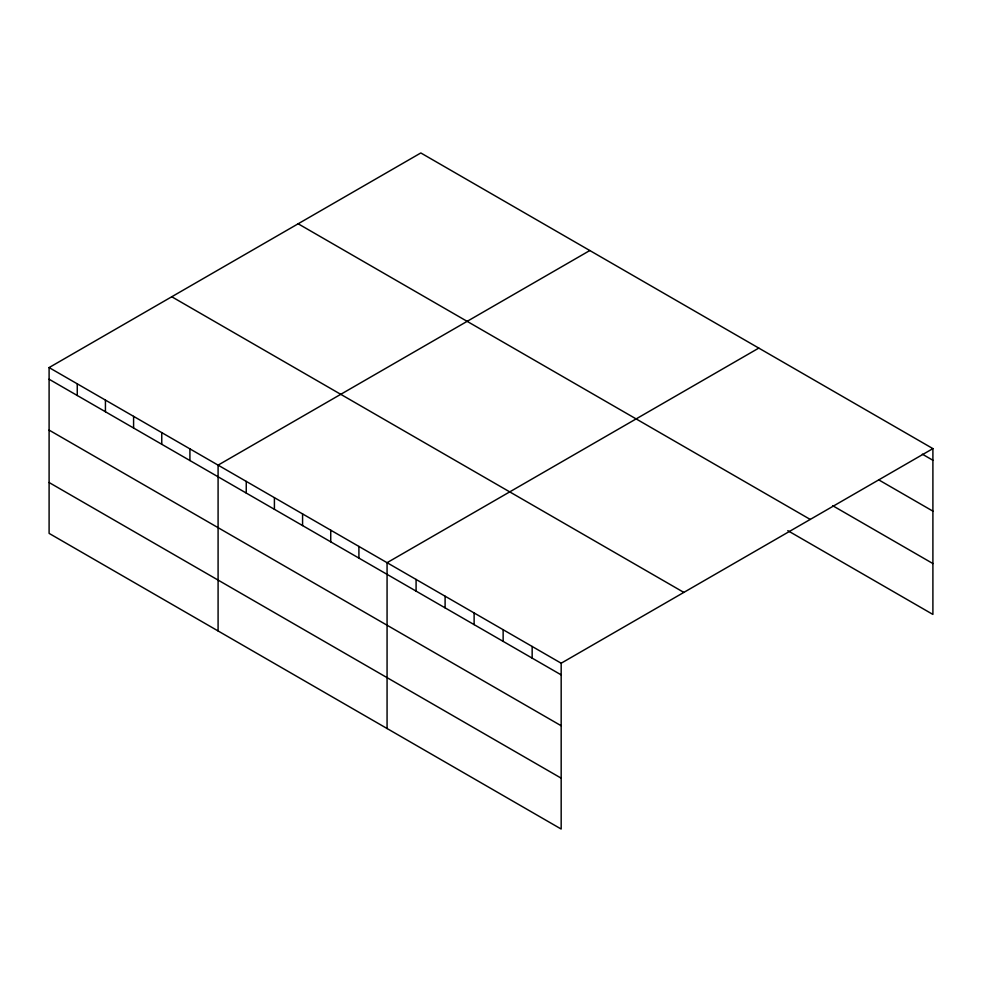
<?xml version="1.0" encoding="UTF-8"?>
<svg xmlns="http://www.w3.org/2000/svg" width="982" height="982" viewBox="0 0 982 982"><rect width="100%" height="100%" fill="white"/><g stroke="black" fill="none" stroke-linecap="round" stroke-linejoin="round"><path stroke-width="1.47" d="M49.1 367.575L561.176 663.218L561.176 829.041L49.1 533.386L49.1 367.575L420.824 152.959L932.9 448.614L932.9 614.425L787.809 530.661M589.814 250.533L218.09 465.137L218.09 630.96M758.791 348.094L387.068 562.698L387.068 728.521M561.176 663.218L932.9 448.614M922.343 454.175L932.9 460.263M878.816 479.916L932.9 511.143M832.662 505.681L932.9 563.558M298.16 223.786L810.236 519.429M171.764 296.76L683.84 592.404M49.1 379.236L561.176 674.88M49.1 430.104L561.176 725.747M49.1 482.518L561.176 778.161M532.158 646.463L532.158 658.124M503.14 629.72L503.14 641.369M474.122 612.964L474.122 624.626M445.104 596.209L445.104 607.87M416.086 579.454L416.086 591.115M358.909 546.446L358.909 558.095M330.738 530.182L330.738 541.843M302.579 513.917L302.579 525.579M274.408 497.665L274.408 509.314M246.249 481.401L246.249 493.062M189.919 448.884L189.919 460.533M161.76 432.62L161.76 444.281M133.589 416.356L133.589 428.017M105.43 400.104L105.43 411.753M77.259 383.839L77.259 395.5"/></g></svg>
